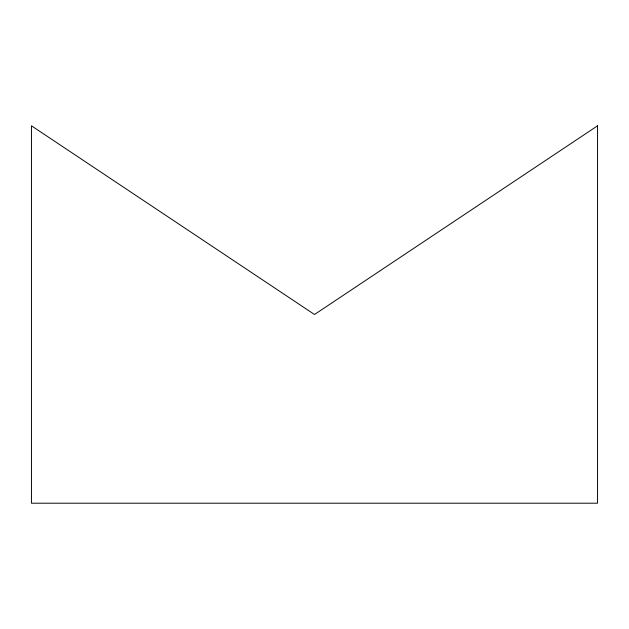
<?xml version="1.0" encoding="UTF-8"?>
<svg xmlns="http://www.w3.org/2000/svg" width="629" height="629" viewBox="0 0 629 629"><rect width="100%" height="100%" fill="white"/><g stroke="black" fill="none" stroke-linecap="round" stroke-linejoin="round"><path stroke-width="0.94" d="M597.55 125.8L314.5 314.5L31.45 125.8L31.45 503.2L597.55 503.2L597.55 125.8"/></g></svg>
